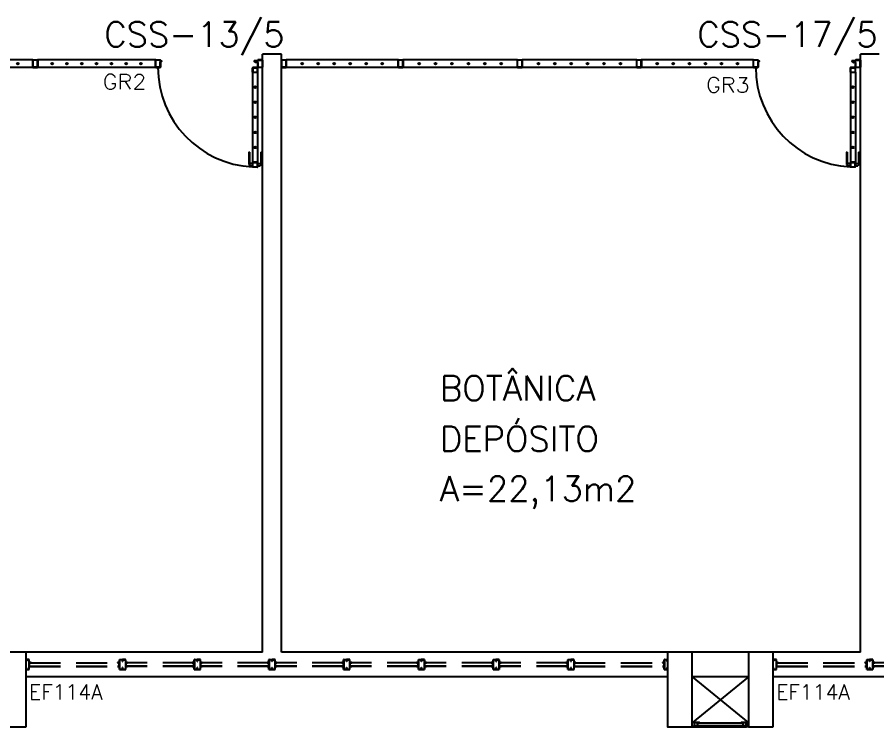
# Model space of a CAD drawing. Header units: millimetres. Extents: x 2046 to 2564, y 885 to 1120.
# Drawn here: x 2241.64 to 2248.54, y 949.25 to 954.95 of the extents above; entities that cross this region are included whole.
import ezdxf

# ---------------------------------------------------------------- set-up
doc = ezdxf.new("R2010")
doc.units = ezdxf.units.MM
doc.header["$LTSCALE"] = 10
doc.linetypes.add('HIDDEN', pattern=[0.375, 0.25, -0.125])
for name, color, linetype in [('AR-ALV', 2, 'Continuous'), ('AR-ESQ', 1, 'Continuous'), ('AR-ESTC', 3, 'Continuous'), ('AR-PORTA', 1, 'Continuous'), ('AR-SHAFT', 1, 'Continuous'), ('DT-ESQ-PERFIL CADEIRA-C', 2, 'Continuous'), ('DT-ESQ-PERFIL CADEIRA-V', 1, 'Continuous'), ('DT-ESQ-VENEZIANA-C', 1, 'Continuous'), ('DT-ESQ-VENEZIANA-V', 1, 'Continuous'), ('DT-ESQ-VIDRO-PROJ', 1, 'HIDDEN'), ('DT-TXTESQ', 2, 'Continuous'), ('DT-TXTMOD', 1, 'Continuous'), ('ENDEREÇO', 2, 'Continuous'), ('esq-c', 1, 'Continuous'), ('maçaneta', 1, 'Continuous'), ('mov', 1, 'Continuous'), ('PM-TXT', 2, 'Continuous'), ('porta-c', 1, 'Continuous'), ('porta-v', 2, 'Continuous'), ('Área', 2, 'Continuous')]:
    doc.layers.add(name, color=color, linetype=linetype)
doc.styles.add('S10', font='simplex.shx', dxfattribs={"height": 0.1})
doc.styles.add('S12', font='simplex.shx', dxfattribs={"width": 1.1, "height": 0.12})
doc.styles.add('UNB-100', font='simplex.shx', dxfattribs={"height": 0.2})
doc.styles.add('UNB1-100', font='simplex.shx', dxfattribs={"height": 0.2})

# ---------------------------------------------------------------- blocks, each defined once
blk = doc.blocks.new('gr2-met-01p')
at = {"layer": 'esq-c'}
for p, q in [((-5.85, 0.0278), (-5.85, -0.0278)), ((-5.8485, -0.0278), (-5.8485, 0.0278)), ((-5.8478, 0.03), (-5.8122, 0.03)), ((-5.8122, 0.0285), (-5.8478, 0.0285)), ((-5.8115, -0.0278), (-5.8115, 0.0278)), ((-5.81, 0.0278), (-5.81, -0.0278)), ((-4.8641, 0.0278), (-4.8641, -0.0278)), ((-4.8626, -0.0278), (-4.8626, 0.0278)), ((-4.8619, 0.03), (-4.8264, 0.03)), ((-4.8264, 0.0285), (-4.8619, 0.0285)), ((-4.8256, -0.0278), (-4.8256, 0.0278)), ((-4.8241, 0.0278), (-4.8241, -0.0278)), ((-3.8583, 0.0278), (-3.8583, -0.0278)), ((-3.8568, -0.0278), (-3.8568, 0.0278)), ((-3.856, 0.03), (-3.8205, 0.03)), ((-3.8205, 0.0285), (-3.856, 0.0285)), ((-3.8198, -0.0278), (-3.8198, 0.0278)), ((-3.8183, 0.0278), (-3.8183, -0.0278)), ((-2.8524, 0.0278), (-2.8524, -0.0278)), ((-2.8509, -0.0278), (-2.8509, 0.0278)), ((-2.8502, 0.03), (-2.8147, 0.03)), ((-2.8147, 0.0285), (-2.8502, 0.0285)), ((-2.8139, -0.0278), (-2.8139, 0.0278)), ((-2.8124, 0.0278), (-2.8124, -0.0278)), ((-1.8466, 0.0278), (-1.8466, -0.0278)), ((-1.8451, -0.0278), (-1.8451, 0.0278)), ((-1.8443, 0.03), (-1.8088, 0.03)), ((-1.8088, 0.0285), (-1.8443, 0.0285)), ((-1.8081, -0.0278), (-1.8081, 0.0278)), ((-1.8066, 0.0278), (-1.8066, -0.0278)), ((-0.8607, 0.0278), (-0.8607, -0.0278)), ((-0.8592, -0.0278), (-0.8592, 0.0278)), ((-0.8585, 0.03), (-0.823, 0.03)), ((-0.823, 0.0285), (-0.8585, 0.0285)), ((-0.8222, 0.0224), (-0.8222, 0.0278)), ((-0.8222, -0.0278), (-0.8222, 0.0179)), ((-0.8208, 0.0278), (-0.8208, 0.0224)), ((-0.8208, 0.0179), (-0.8208, -0.0278)), ((-0.82, 0.0216), (-0.8115, 0.0216)), ((-0.82, 0.0201), (-0.8115, 0.0201)), ((-0.8115, 0.0186), (-0.82, 0.0186)), ((-0.0407, 0.0216), (-0.0685, 0.0216)), ((-0.0407, 0.0201), (-0.0685, 0.0201)), ((-0.0685, 0.0186), (-0.06, 0.0186)), ((-0.0592, 0.0179), (-0.0592, 0.0122)), ((-0.0577, 0.0179), (-0.0577, 0.0122)), ((-0.0407, 0.0115), (-0.057, 0.0115)), ((-0.0407, 0.01), (-0.057, 0.01)), ((-0.04, 0.0278), (-0.04, 0.0224)), ((-0.04, 0.0092), (-0.04, -0.0278)), ((-0.0385, 0.0224), (-0.0385, 0.0278)), ((-0.0385, -0.0278), (-0.0385, 0.0092)), ((-0.0022, 0.03), (-0.0377, 0.03)), ((-0.0377, 0.0285), (-0.0022, 0.0285)), ((-0.0015, -0.0278), (-0.0015, 0.0278)), ((0, 0.0278), (0, -0.0278)), ((-5.8122, -0.0285), (-5.8478, -0.0285)), ((-5.8478, -0.03), (-5.8122, -0.03)), ((-4.8264, -0.0285), (-4.8619, -0.0285)), ((-4.8619, -0.03), (-4.8264, -0.03)), ((-3.8205, -0.0285), (-3.856, -0.0285)), ((-3.856, -0.03), (-3.8205, -0.03)), ((-2.8147, -0.0285), (-2.8502, -0.0285)), ((-2.8502, -0.03), (-2.8147, -0.03)), ((-1.8088, -0.0285), (-1.8443, -0.0285)), ((-1.8443, -0.03), (-1.8088, -0.03)), ((-0.823, -0.0285), (-0.8585, -0.0285)), ((-0.8585, -0.03), (-0.823, -0.03)), ((-0.081, -0.0685), (-0.081, -0.033)), ((-0.0795, -0.033), (-0.0795, -0.0685)), ((-0.0432, -0.0308), (-0.0787, -0.0308)), ((-0.0787, -0.0323), (-0.0432, -0.0323)), ((-0.0425, -0.033), (-0.0425, -0.0685)), ((-0.041, -0.0685), (-0.041, -0.033)), ((-0.0377, -0.0285), (-0.0022, -0.0285)), ((-0.0022, -0.03), (-0.0377, -0.03)), ((-0.0787, -0.0693), (-0.0432, -0.0693)), ((-0.0432, -0.0708), (-0.0787, -0.0708)), ((-0.081, -0.793), (-0.081, -0.8285)), ((-0.0795, -0.8285), (-0.0795, -0.793)), ((-0.0432, -0.7908), (-0.0787, -0.7908)), ((-0.0787, -0.7923), (-0.0432, -0.7923)), ((-0.0425, -0.8285), (-0.0425, -0.793)), ((-0.041, -0.793), (-0.041, -0.8285)), ((-0.0787, -0.8293), (-0.0432, -0.8293)), ((-0.0432, -0.8308), (-0.0787, -0.8308))]:
    blk.add_line(p, q, dxfattribs=at)
for centre, radius, start, end in [((-5.8478, 0.0278), 0.00225, 90, 180), ((-5.8478, 0.0278), 0.00075, 90, 180), ((-5.8122, 0.0278), 0.00225, 360, 90), ((-5.8122, 0.0278), 0.00075, 360, 90), ((-4.8619, 0.0278), 0.00225, 90, 180), ((-4.8619, 0.0278), 0.00075, 90, 180), ((-4.8264, 0.0278), 0.00225, 360, 90), ((-4.8264, 0.0278), 0.00075, 360, 90), ((-3.856, 0.0278), 0.00225, 90, 180), ((-3.856, 0.0278), 0.00075, 90, 180), ((-3.8205, 0.0278), 0.00225, 360, 90), ((-3.8205, 0.0278), 0.00075, 360, 90), ((-2.8502, 0.0278), 0.00225, 90, 180), ((-2.8502, 0.0278), 0.00075, 90, 180), ((-2.8147, 0.0278), 0.00225, 360, 90), ((-2.8147, 0.0278), 0.00075, 360, 90), ((-1.8443, 0.0278), 0.00225, 90, 180), ((-1.8443, 0.0278), 0.00075, 90, 180), ((-1.8088, 0.0278), 0.00225, 360, 90), ((-1.8088, 0.0278), 0.00075, 360, 90), ((-0.8585, 0.0278), 0.00225, 90, 180), ((-0.8585, 0.0278), 0.00075, 90, 180), ((-0.823, 0.0278), 0.00225, 360, 90), ((-0.823, 0.0278), 0.00075, 360, 90), ((-0.82, 0.0224), 0.00225, 180, 270), ((-0.82, 0.0179), 0.00225, 90, 180), ((-0.82, 0.0224), 0.00075, 180, 270), ((-0.82, 0.0179), 0.00075, 90, 180), ((-0.8115, 0.0201), 0.0015, 270, 90), ((-0.0685, 0.0201), 0.0015, 90, 270), ((-0.06, 0.0179), 0.00225, 0, 90), ((-0.06, 0.0179), 0.00075, 0, 90), ((-0.057, 0.0122), 0.00225, 180, 270), ((-0.057, 0.0122), 0.00075, 180, 270), ((-0.0407, 0.0224), 0.00225, 270.00255, 0), ((-0.0407, 0.0224), 0.00075, 270, 0), ((-0.0407, 0.0092), 0.00225, 0, 90), ((-0.0407, 0.0092), 0.00075, 0, 90), ((-0.0377, 0.0278), 0.00225, 90, 180), ((-0.0377, 0.0278), 0.00075, 90, 180), ((-0.0022, 0.0278), 0.00225, 360, 90), ((-0.0022, 0.0278), 0.00075, 360, 90), ((-5.8478, -0.0278), 0.00225, 180, 270), ((-5.8478, -0.0278), 0.00075, 180, 270), ((-5.8122, -0.0278), 0.00225, 270, 0), ((-5.8122, -0.0278), 0.00075, 270, 0), ((-4.8619, -0.0278), 0.00225, 180, 270), ((-4.8619, -0.0278), 0.00075, 180, 270), ((-4.8264, -0.0278), 0.00075, 270, 0), ((-4.8264, -0.0278), 0.00225, 270, 0), ((-3.856, -0.0278), 0.00225, 180, 270), ((-3.856, -0.0278), 0.00075, 180, 270), ((-3.8205, -0.0278), 0.00075, 270, 0), ((-3.8205, -0.0278), 0.00225, 270, 0), ((-2.8502, -0.0278), 0.00225, 180, 270), ((-2.8502, -0.0278), 0.00075, 180, 270), ((-2.8147, -0.0278), 0.00075, 270, 0), ((-2.8147, -0.0278), 0.00225, 270, 0), ((-1.8443, -0.0278), 0.00225, 180, 270), ((-1.8443, -0.0278), 0.00075, 180, 270), ((-1.8088, -0.0278), 0.00075, 270, 0), ((-1.8088, -0.0278), 0.00225, 270, 0), ((-0.8585, -0.0278), 0.00225, 180, 270), ((-0.8585, -0.0278), 0.00075, 180, 270), ((-0.823, -0.0278), 0.00075, 270, 0), ((-0.823, -0.0278), 0.00225, 270, 0), ((-0.0787, -0.033), 0.00225, 90, 180), ((-0.0787, -0.0685), 0.00225, 180, 270), ((-0.0787, -0.033), 0.00075, 90, 180), ((-0.0787, -0.0685), 0.00075, 180, 270), ((-0.0432, -0.033), 0.00225, 360, 90), ((-0.0432, -0.033), 0.00075, 360, 90), ((-0.0432, -0.0685), 0.00075, 270, 0), ((-0.0432, -0.0685), 0.00225, 270, 0), ((-0.0377, -0.0278), 0.00225, 180, 270), ((-0.0377, -0.0278), 0.00075, 180, 270), ((-0.0022, -0.0278), 0.00225, 270, 0), ((-0.0022, -0.0278), 0.00075, 270, 0), ((-0.0787, -0.793), 0.00225, 90, 180), ((-0.0787, -0.793), 0.00075, 90, 180), ((-0.0432, -0.793), 0.00225, 360, 90), ((-0.0432, -0.793), 0.00075, 360, 90), ((-0.0787, -0.8285), 0.00225, 180, 270), ((-0.0787, -0.8285), 0.00075, 180, 270), ((-0.0432, -0.8285), 0.00075, 270, 0), ((-0.0432, -0.8285), 0.00225, 270, 0)]:
    blk.add_arc(centre, radius, start, end, dxfattribs=at)
at = {"layer": 'maçaneta'}
for p, q in [((-0.111, -0.7108), (-0.111, -0.8108)), ((-0.106, -0.7108), (-0.111, -0.7108)), ((-0.106, -0.7108), (-0.106, -0.8108)), ((-0.016, -0.7108), (-0.016, -0.8108)), ((-0.016, -0.7108), (-0.011, -0.7108)), ((-0.011, -0.7108), (-0.011, -0.8108)), ((-0.106, -0.8108), (-0.111, -0.8108)), ((-0.111, -0.8108), (-0.101, -0.8208)), ((-0.081, -0.8008), (-0.106, -0.8008)), ((-0.081, -0.8208), (-0.101, -0.8208)), ((-0.041, -0.8008), (-0.016, -0.8008)), ((-0.041, -0.8208), (-0.021, -0.8208)), ((-0.011, -0.8108), (-0.021, -0.8208)), ((-0.016, -0.8108), (-0.011, -0.8108))]:
    blk.add_line(p, q, dxfattribs=at)
at = {"layer": 'mov'}
blk.add_arc((-0.0393, -0.0293), 0.8014, 180.00626, 267.0203, dxfattribs=at)
at = {"layer": 'porta-c'}
for centre, radius in [((-5.7135, 0), 0.0075), ((-5.7135, 0), 0.005), ((-5.5947, 0), 0.0075), ((-5.5947, 0), 0.005), ((-5.4759, 0), 0.0075), ((-5.4759, 0), 0.005), ((-5.3571, 0), 0.0075), ((-5.3571, 0), 0.005), ((-5.2383, 0), 0.0075), ((-5.2383, 0), 0.005), ((-5.1195, 0), 0.0075), ((-5.1195, 0), 0.005), ((-5.0007, 0), 0.0075), ((-5.0007, 0), 0.005), ((-4.7051, 0), 0.0075), ((-4.7051, 0), 0.005), ((-4.5838, 0), 0.0075), ((-4.5838, 0), 0.005), ((-4.4625, 0), 0.0075), ((-4.4625, 0), 0.005), ((-4.3412, 0), 0.0075), ((-4.3412, 0), 0.005), ((-4.2199, 0), 0.0075), ((-4.2199, 0), 0.005), ((-4.0986, 0), 0.0075), ((-4.0986, 0), 0.005), ((-3.9773, 0), 0.0075), ((-3.9773, 0), 0.005), ((-3.6993, 0), 0.0075), ((-3.6993, 0), 0.005), ((-3.578, 0), 0.0075), ((-3.578, 0), 0.005), ((-3.4567, 0), 0.0075), ((-3.4567, 0), 0.005), ((-3.3354, 0), 0.0075), ((-3.3354, 0), 0.005), ((-3.2141, 0), 0.0075), ((-3.2141, 0), 0.005), ((-3.0928, 0), 0.0075), ((-3.0928, 0), 0.005), ((-2.9715, 0), 0.0075), ((-2.9715, 0), 0.005), ((-2.6934, 0), 0.0075), ((-2.6934, 0), 0.005), ((-2.5721, 0), 0.0075), ((-2.5721, 0), 0.005), ((-2.4508, 0), 0.0075), ((-2.4508, 0), 0.005), ((-2.3295, 0), 0.0075), ((-2.3295, 0), 0.005), ((-2.2082, 0), 0.0075), ((-2.2082, 0), 0.005), ((-2.0869, 0), 0.0075), ((-2.0869, 0), 0.005), ((-1.9656, 0), 0.0075), ((-1.9656, 0), 0.005), ((-1.6901, 0), 0.0075), ((-1.6901, 0), 0.005), ((-1.5713, 0), 0.0075), ((-1.5713, 0), 0.005), ((-1.4525, 0), 0.0075), ((-1.4525, 0), 0.005), ((-1.3337, 0), 0.0075), ((-1.3337, 0), 0.005), ((-1.2149, 0), 0.0075), ((-1.2149, 0), 0.005), ((-1.0961, 0), 0.0075), ((-1.0961, 0), 0.005), ((-0.9773, 0), 0.0075), ((-0.9773, 0), 0.005), ((-0.061, -0.1892), 0.0075), ((-0.061, -0.1892), 0.005), ((-0.061, -0.31), 0.0075), ((-0.061, -0.31), 0.005), ((-0.061, -0.4307), 0.0075), ((-0.061, -0.4307), 0.005), ((-0.061, -0.5515), 0.0075), ((-0.061, -0.5515), 0.005), ((-0.061, -0.6722), 0.0075), ((-0.061, -0.6722), 0.005)]:
    blk.add_circle(centre, radius, dxfattribs=at)
at = {"layer": 'porta-v'}
for p, q in [((-4.8619, 0.03), (-5.8122, 0.03)), ((-3.856, 0.03), (-4.8264, 0.03)), ((-2.8502, 0.03), (-3.8205, 0.03)), ((-1.8443, 0.03), (-2.8147, 0.03)), ((-0.8585, 0.03), (-1.8088, 0.03)), ((-4.8619, -0.03), (-5.8122, -0.03)), ((-3.856, -0.03), (-4.8264, -0.03)), ((-2.8502, -0.03), (-3.8205, -0.03)), ((-1.8443, -0.03), (-2.8147, -0.03)), ((-0.8585, -0.03), (-1.8088, -0.03)), ((-0.081, -0.0685), (-0.081, -0.793)), ((-0.041, -0.0685), (-0.041, -0.793))]:
    blk.add_line(p, q, dxfattribs=at)
at = {"layer": 'PM-TXT', "style": 'S12', "width": 1.1}
blk.add_attdef('GR', (-0.4217, -0.2746), '', height=0.12, dxfattribs=at)
at = {"layer": 'PM-TXT', "style": 'S12', "width": 1.1, "flags": 1}
for tag, p in [('LARGURA', (-0.4217, -0.4746)), ('FERRAGEM', (-0.4217, -0.6787))]:
    blk.add_attdef(tag, p, '', height=0.12, dxfattribs=at)
blk = doc.blocks.new('gr3-met-01p')
at = {"layer": 'esq-c'}
for p, q in [((-4.65, 0.0278), (-4.65, -0.0278)), ((-4.6485, -0.0278), (-4.6485, 0.0278)), ((-4.6478, 0.03), (-4.6122, 0.03)), ((-4.6122, 0.0285), (-4.6478, 0.0285)), ((-4.6115, -0.0278), (-4.6115, 0.0278)), ((-4.61, 0.0278), (-4.61, -0.0278)), ((-3.7127, 0.0278), (-3.7127, -0.0278)), ((-3.7112, -0.0278), (-3.7112, 0.0278)), ((-3.7104, 0.03), (-3.6749, 0.03)), ((-3.6749, 0.0285), (-3.7104, 0.0285)), ((-3.6742, -0.0278), (-3.6742, 0.0278)), ((-3.6727, 0.0278), (-3.6727, -0.0278)), ((-2.7554, 0.0278), (-2.7554, -0.0278)), ((-2.7539, -0.0278), (-2.7539, 0.0278)), ((-2.7531, 0.03), (-2.7176, 0.03)), ((-2.7176, 0.0285), (-2.7531, 0.0285)), ((-2.7169, -0.0278), (-2.7169, 0.0278)), ((-2.7154, 0.0278), (-2.7154, -0.0278)), ((-1.7981, 0.0278), (-1.7981, -0.0278)), ((-1.7966, -0.0278), (-1.7966, 0.0278)), ((-1.7958, 0.03), (-1.7603, 0.03)), ((-1.7603, 0.0285), (-1.7958, 0.0285)), ((-1.7596, -0.0278), (-1.7596, 0.0278)), ((-1.7581, 0.0278), (-1.7581, -0.0278)), ((-0.8607, 0.0278), (-0.8607, -0.0278)), ((-0.8592, -0.0278), (-0.8592, 0.0278)), ((-0.8585, 0.03), (-0.823, 0.03)), ((-0.823, 0.0285), (-0.8585, 0.0285)), ((-0.8222, 0.0224), (-0.8222, 0.0278)), ((-0.8222, -0.0278), (-0.8222, 0.0179)), ((-0.8208, 0.0278), (-0.8208, 0.0224)), ((-0.8208, 0.0179), (-0.8208, -0.0278)), ((-0.82, 0.0216), (-0.8115, 0.0216)), ((-0.82, 0.0201), (-0.8115, 0.0201)), ((-0.8115, 0.0186), (-0.82, 0.0186)), ((-0.0407, 0.0216), (-0.0685, 0.0216)), ((-0.0407, 0.0201), (-0.0685, 0.0201)), ((-0.0685, 0.0186), (-0.06, 0.0186)), ((-0.0592, 0.0179), (-0.0592, 0.0122)), ((-0.0577, 0.0179), (-0.0577, 0.0122)), ((-0.0407, 0.0115), (-0.057, 0.0115)), ((-0.0407, 0.01), (-0.057, 0.01)), ((-0.04, 0.0278), (-0.04, 0.0224)), ((-0.04, 0.0092), (-0.04, -0.0278)), ((-0.0385, 0.0224), (-0.0385, 0.0278)), ((-0.0385, -0.0278), (-0.0385, 0.0092)), ((-0.0022, 0.03), (-0.0377, 0.03)), ((-0.0377, 0.0285), (-0.0022, 0.0285)), ((-0.0015, -0.0278), (-0.0015, 0.0278)), ((0, 0.0278), (0, -0.0278)), ((-4.6122, -0.0285), (-4.6478, -0.0285)), ((-4.6478, -0.03), (-4.6122, -0.03)), ((-3.6749, -0.0285), (-3.7104, -0.0285)), ((-3.7104, -0.03), (-3.6749, -0.03)), ((-2.7176, -0.0285), (-2.7531, -0.0285)), ((-2.7531, -0.03), (-2.7176, -0.03)), ((-1.7603, -0.0285), (-1.7958, -0.0285)), ((-1.7958, -0.03), (-1.7603, -0.03)), ((-0.823, -0.0285), (-0.8585, -0.0285)), ((-0.8585, -0.03), (-0.823, -0.03)), ((-0.081, -0.0685), (-0.081, -0.033)), ((-0.0795, -0.033), (-0.0795, -0.0685)), ((-0.0432, -0.0308), (-0.0787, -0.0308)), ((-0.0787, -0.0323), (-0.0432, -0.0323)), ((-0.0425, -0.033), (-0.0425, -0.0685)), ((-0.041, -0.0685), (-0.041, -0.033)), ((-0.0377, -0.0285), (-0.0022, -0.0285)), ((-0.0022, -0.03), (-0.0377, -0.03)), ((-0.0787, -0.0693), (-0.0432, -0.0693)), ((-0.0432, -0.0708), (-0.0787, -0.0708)), ((-0.081, -0.793), (-0.081, -0.8285)), ((-0.0795, -0.8285), (-0.0795, -0.793)), ((-0.0432, -0.7908), (-0.0787, -0.7908)), ((-0.0787, -0.7923), (-0.0432, -0.7923)), ((-0.0425, -0.8285), (-0.0425, -0.793)), ((-0.041, -0.793), (-0.041, -0.8285)), ((-0.0787, -0.8293), (-0.0432, -0.8293)), ((-0.0432, -0.8308), (-0.0787, -0.8308))]:
    blk.add_line(p, q, dxfattribs=at)
for centre, radius, start, end in [((-4.6478, 0.0278), 0.00225, 90, 180), ((-4.6478, 0.0278), 0.00075, 90, 180), ((-4.6122, 0.0278), 0.00225, 360, 90), ((-4.6122, 0.0278), 0.00075, 360, 90), ((-3.7104, 0.0278), 0.00225, 90, 180), ((-3.7104, 0.0278), 0.00075, 90, 180), ((-3.6749, 0.0278), 0.00225, 360, 90), ((-3.6749, 0.0278), 0.00075, 360, 90), ((-2.7531, 0.0278), 0.00225, 90, 180), ((-2.7531, 0.0278), 0.00075, 90, 180), ((-2.7176, 0.0278), 0.00225, 360, 90), ((-2.7176, 0.0278), 0.00075, 360, 90), ((-1.7958, 0.0278), 0.00225, 90, 180), ((-1.7958, 0.0278), 0.00075, 90, 180), ((-1.7603, 0.0278), 0.00225, 360, 90), ((-1.7603, 0.0278), 0.00075, 360, 90), ((-0.8585, 0.0278), 0.00225, 90, 180), ((-0.8585, 0.0278), 0.00075, 90, 180), ((-0.823, 0.0278), 0.00225, 360, 90), ((-0.823, 0.0278), 0.00075, 360, 90), ((-0.82, 0.0224), 0.00225, 180, 270), ((-0.82, 0.0179), 0.00225, 90, 180), ((-0.82, 0.0224), 0.00075, 180, 270), ((-0.82, 0.0179), 0.00075, 90, 180), ((-0.8115, 0.0201), 0.0015, 270, 90), ((-0.0685, 0.0201), 0.0015, 90, 270), ((-0.06, 0.0179), 0.00225, 0, 90), ((-0.06, 0.0179), 0.00075, 0, 90), ((-0.057, 0.0122), 0.00225, 180, 270), ((-0.057, 0.0122), 0.00075, 180, 270), ((-0.0407, 0.0224), 0.00225, 270.00255, 0), ((-0.0407, 0.0224), 0.00075, 270, 0), ((-0.0407, 0.0092), 0.00225, 0, 90), ((-0.0407, 0.0092), 0.00075, 0, 90), ((-0.0377, 0.0278), 0.00225, 90, 180), ((-0.0377, 0.0278), 0.00075, 90, 180), ((-0.0022, 0.0278), 0.00225, 360, 90), ((-0.0022, 0.0278), 0.00075, 360, 90), ((-4.6478, -0.0278), 0.00225, 180, 270), ((-4.6478, -0.0278), 0.00075, 180, 270), ((-4.6122, -0.0278), 0.00075, 270, 0), ((-4.6122, -0.0278), 0.00225, 270, 0), ((-3.7104, -0.0278), 0.00225, 180, 270), ((-3.7104, -0.0278), 0.00075, 180, 270), ((-3.6749, -0.0278), 0.00075, 270, 0), ((-3.6749, -0.0278), 0.00225, 270, 0), ((-2.7531, -0.0278), 0.00225, 180, 270), ((-2.7531, -0.0278), 0.00075, 180, 270), ((-2.7176, -0.0278), 0.00075, 270, 0), ((-2.7176, -0.0278), 0.00225, 270, 0), ((-1.7958, -0.0278), 0.00225, 180, 270), ((-1.7958, -0.0278), 0.00075, 180, 270), ((-1.7603, -0.0278), 0.00075, 270, 0), ((-1.7603, -0.0278), 0.00225, 270, 0), ((-0.8585, -0.0278), 0.00225, 180, 270), ((-0.8585, -0.0278), 0.00075, 180, 270), ((-0.823, -0.0278), 0.00075, 270, 0), ((-0.823, -0.0278), 0.00225, 270, 0), ((-0.0787, -0.033), 0.00225, 90, 180), ((-0.0787, -0.0685), 0.00225, 180, 270), ((-0.0787, -0.033), 0.00075, 90, 180), ((-0.0787, -0.0685), 0.00075, 180, 270), ((-0.0432, -0.033), 0.00225, 360, 90), ((-0.0432, -0.033), 0.00075, 360, 90), ((-0.0432, -0.0685), 0.00075, 270, 0), ((-0.0432, -0.0685), 0.00225, 270, 0), ((-0.0377, -0.0278), 0.00225, 180, 270), ((-0.0377, -0.0278), 0.00075, 180, 270), ((-0.0022, -0.0278), 0.00225, 270, 0), ((-0.0022, -0.0278), 0.00075, 270, 0), ((-0.0787, -0.793), 0.00225, 90, 180), ((-0.0787, -0.793), 0.00075, 90, 180), ((-0.0432, -0.793), 0.00225, 360, 90), ((-0.0432, -0.793), 0.00075, 360, 90), ((-0.0787, -0.8285), 0.00225, 180, 270), ((-0.0787, -0.8285), 0.00075, 180, 270), ((-0.0432, -0.8285), 0.00075, 270, 0), ((-0.0432, -0.8285), 0.00225, 270, 0)]:
    blk.add_arc(centre, radius, start, end, dxfattribs=at)
at = {"layer": 'maçaneta'}
for p, q in [((-0.111, -0.7108), (-0.111, -0.8108)), ((-0.106, -0.7108), (-0.111, -0.7108)), ((-0.106, -0.7108), (-0.106, -0.8108)), ((-0.016, -0.7108), (-0.016, -0.8108)), ((-0.016, -0.7108), (-0.011, -0.7108)), ((-0.011, -0.7108), (-0.011, -0.8108)), ((-0.106, -0.8108), (-0.111, -0.8108)), ((-0.111, -0.8108), (-0.101, -0.8208)), ((-0.081, -0.8008), (-0.106, -0.8008)), ((-0.081, -0.8208), (-0.101, -0.8208)), ((-0.041, -0.8008), (-0.016, -0.8008)), ((-0.041, -0.8208), (-0.021, -0.8208)), ((-0.011, -0.8108), (-0.021, -0.8208)), ((-0.016, -0.8108), (-0.011, -0.8108))]:
    blk.add_line(p, q, dxfattribs=at)
at = {"layer": 'mov'}
blk.add_arc((-0.0393, -0.0293), 0.8014, 180.00626, 267.0203, dxfattribs=at)
at = {"layer": 'porta-c'}
for centre, radius in [((-4.4834, 0), 0.0075), ((-4.4834, 0), 0.005), ((-4.3546, 0), 0.0075), ((-4.3546, 0), 0.005), ((-4.2258, 0), 0.0075), ((-4.2258, 0), 0.005), ((-4.0969, 0), 0.0075), ((-4.0969, 0), 0.005), ((-3.9681, 0), 0.0075), ((-3.9681, 0), 0.005), ((-3.8393, 0), 0.0075), ((-3.8393, 0), 0.005), ((-3.5432, 0), 0.0075), ((-3.5432, 0), 0.005), ((-3.4116, 0), 0.0075), ((-3.4116, 0), 0.005), ((-3.2799, 0), 0.0075), ((-3.2799, 0), 0.005), ((-3.1482, 0), 0.0075), ((-3.1482, 0), 0.005), ((-3.0165, 0), 0.0075), ((-3.0165, 0), 0.005), ((-2.8848, 0), 0.0075), ((-2.8848, 0), 0.005), ((-2.5859, 0), 0.0075), ((-2.5859, 0), 0.005), ((-2.4542, 0), 0.0075), ((-2.4542, 0), 0.005), ((-2.3226, 0), 0.0075), ((-2.3226, 0), 0.005), ((-2.1909, 0), 0.0075), ((-2.1909, 0), 0.005), ((-2.0592, 0), 0.0075), ((-2.0592, 0), 0.005), ((-1.9275, 0), 0.0075), ((-1.9275, 0), 0.005), ((-1.6315, 0), 0.0075), ((-1.6315, 0), 0.005), ((-1.5027, 0), 0.0075), ((-1.5027, 0), 0.005), ((-1.3738, 0), 0.0075), ((-1.3738, 0), 0.005), ((-1.245, 0), 0.0075), ((-1.245, 0), 0.005), ((-1.1162, 0), 0.0075), ((-1.1162, 0), 0.005), ((-0.9873, 0), 0.0075), ((-0.9873, 0), 0.005), ((-0.061, -0.1892), 0.0075), ((-0.061, -0.1892), 0.005), ((-0.061, -0.31), 0.0075), ((-0.061, -0.31), 0.005), ((-0.061, -0.4307), 0.0075), ((-0.061, -0.4307), 0.005), ((-0.061, -0.5515), 0.0075), ((-0.061, -0.5515), 0.005), ((-0.061, -0.6722), 0.0075), ((-0.061, -0.6722), 0.005)]:
    blk.add_circle(centre, radius, dxfattribs=at)
at = {"layer": 'porta-v'}
for p, q in [((-3.7104, 0.03), (-4.6122, 0.03)), ((-2.7531, 0.03), (-3.6749, 0.03)), ((-1.7958, 0.03), (-2.7176, 0.03)), ((-0.8585, 0.03), (-1.7603, 0.03)), ((-3.7104, -0.03), (-4.6122, -0.03)), ((-2.7531, -0.03), (-3.6749, -0.03)), ((-1.7958, -0.03), (-2.7176, -0.03)), ((-0.8585, -0.03), (-1.7603, -0.03)), ((-0.081, -0.0685), (-0.081, -0.793)), ((-0.041, -0.0685), (-0.041, -0.793))]:
    blk.add_line(p, q, dxfattribs=at)
at = {"layer": 'PM-TXT', "style": 'S12', "width": 1.1}
blk.add_attdef('GR', (-0.4217, -0.2826), '', height=0.12, dxfattribs=at)
at = {"layer": 'PM-TXT', "style": 'S12', "width": 1.1, "flags": 1}
for tag, p in [('LARGURA', (-0.4217, -0.4826)), ('FERRAGEM', (-0.4217, -0.6867))]:
    blk.add_attdef(tag, p, '', height=0.12, dxfattribs=at)
blk = doc.blocks.new('EF114A-P')
at = {"layer": 'DT-ESQ-VIDRO-PROJ', "ltscale": 0.1}
for p, q in [((0.0265, -0.0875), (0.7485, -0.0875)), ((0.0265, -0.113), (0.7485, -0.113)), ((0.0265, -0.1145), (0.7485, -0.1145)), ((1.3485, -0.0875), (0.8015, -0.0875)), ((1.3485, -0.113), (0.8015, -0.113)), ((1.3485, -0.1145), (0.8015, -0.1145)), ((1.9485, -0.0875), (1.4015, -0.0875)), ((1.9485, -0.113), (1.4015, -0.113)), ((1.9485, -0.1145), (1.4015, -0.1145)), ((2.5485, -0.0875), (2.0015, -0.0875)), ((2.5485, -0.113), (2.0015, -0.113)), ((2.5485, -0.1145), (2.0015, -0.1145)), ((3.1485, -0.0875), (2.6015, -0.0875)), ((3.1485, -0.113), (2.6015, -0.113)), ((3.1485, -0.1145), (2.6015, -0.1145)), ((3.7485, -0.0875), (3.2015, -0.0875)), ((3.7485, -0.113), (3.2015, -0.113)), ((3.7485, -0.1145), (3.2015, -0.1145)), ((4.3485, -0.0875), (3.8015, -0.0875)), ((4.3485, -0.113), (3.8015, -0.113)), ((4.3485, -0.1145), (3.8015, -0.1145)), ((4.4015, -0.0875), (5.1235, -0.0875)), ((4.4015, -0.113), (5.1235, -0.113)), ((4.4015, -0.1145), (5.1235, -0.1145))]:
    blk.add_line(p, q, dxfattribs=at)
for points in [[(0.025, -0.1234), (0.025, -0.086), (0.0385, -0.086, 1), (0.0385, -0.083), (0.025, -0.083), (0.025, -0.0615, 0.414214), (0.0235, -0.06), (0.0015, -0.06, 0.414214), (0, -0.0615), (0, -0.075), (0.0015, -0.075), (0.0015, -0.0615), (0.0235, -0.0615), (0.0235, -0.083, 0.414214), (0.025, -0.0845, 0.414214), (0.0235, -0.086), (0.0235, -0.1234), (0.0235, -0.1385), (0.0015, -0.1385), (0.0015, -0.125), (0, -0.125), (0, -0.1385, 0.414214), (0.0015, -0.14), (0.0235, -0.14, 0.414214), (0.025, -0.1385)], [(0.75, -0.1234), (0.75, -0.086), (0.7365, -0.086, -1), (0.7365, -0.083), (0.75, -0.083), (0.75, -0.0615, -0.414214), (0.7515, -0.06), (0.7735, -0.06, -0.414214), (0.775, -0.0615), (0.775, -0.075), (0.7735, -0.075), (0.7735, -0.0615), (0.7515, -0.0615), (0.7515, -0.083, -0.414214), (0.75, -0.0845, -0.414214), (0.7515, -0.086), (0.7515, -0.1234), (0.7515, -0.1385), (0.7735, -0.1385), (0.7735, -0.125), (0.775, -0.125), (0.775, -0.1385, -0.414214), (0.7735, -0.14), (0.7515, -0.14, -0.414214), (0.75, -0.1385)], [(0.8, -0.1234), (0.8, -0.086), (0.8135, -0.086, 1), (0.8135, -0.083), (0.8, -0.083), (0.8, -0.0615, 0.414214), (0.7985, -0.06), (0.7765, -0.06, 0.414214), (0.775, -0.0615), (0.775, -0.075), (0.7765, -0.075), (0.7765, -0.0615), (0.7985, -0.0615), (0.7985, -0.083, 0.414214), (0.8, -0.0845, 0.414214), (0.7985, -0.086), (0.7985, -0.1234), (0.7985, -0.1385), (0.7765, -0.1385), (0.7765, -0.125), (0.775, -0.125), (0.775, -0.1385, 0.414214), (0.7765, -0.14), (0.7985, -0.14, 0.414214), (0.8, -0.1385)], [(1.35, -0.1234), (1.35, -0.086), (1.3365, -0.086, -1), (1.3365, -0.083), (1.35, -0.083), (1.35, -0.0615, -0.414214), (1.3515, -0.06), (1.3735, -0.06, -0.414214), (1.375, -0.0615), (1.375, -0.075), (1.3735, -0.075), (1.3735, -0.0615), (1.3515, -0.0615), (1.3515, -0.083, -0.414214), (1.35, -0.0845, -0.414214), (1.3515, -0.086), (1.3515, -0.1234), (1.3515, -0.1385), (1.3735, -0.1385), (1.3735, -0.125), (1.375, -0.125), (1.375, -0.1385, -0.414214), (1.3735, -0.14), (1.3515, -0.14, -0.414214), (1.35, -0.1385)], [(1.4, -0.1234), (1.4, -0.086), (1.4135, -0.086, 1), (1.4135, -0.083), (1.4, -0.083), (1.4, -0.0615, 0.414214), (1.3985, -0.06), (1.3765, -0.06, 0.414214), (1.375, -0.0615), (1.375, -0.075), (1.3765, -0.075), (1.3765, -0.0615), (1.3985, -0.0615), (1.3985, -0.083, 0.414214), (1.4, -0.0845, 0.414214), (1.3985, -0.086), (1.3985, -0.1234), (1.3985, -0.1385), (1.3765, -0.1385), (1.3765, -0.125), (1.375, -0.125), (1.375, -0.1385, 0.414214), (1.3765, -0.14), (1.3985, -0.14, 0.414214), (1.4, -0.1385)], [(1.95, -0.1234), (1.95, -0.086), (1.9365, -0.086, -1), (1.9365, -0.083), (1.95, -0.083), (1.95, -0.0615, -0.414214), (1.9515, -0.06), (1.9735, -0.06, -0.414214), (1.975, -0.0615), (1.975, -0.075), (1.9735, -0.075), (1.9735, -0.0615), (1.9515, -0.0615), (1.9515, -0.083, -0.414214), (1.95, -0.0845, -0.414214), (1.9515, -0.086), (1.9515, -0.1234), (1.9515, -0.1385), (1.9735, -0.1385), (1.9735, -0.125), (1.975, -0.125), (1.975, -0.1385, -0.414214), (1.9735, -0.14), (1.9515, -0.14, -0.414214), (1.95, -0.1385)], [(2, -0.1234), (2, -0.086), (2.0135, -0.086, 1), (2.0135, -0.083), (2, -0.083), (2, -0.0615, 0.414214), (1.9985, -0.06), (1.9765, -0.06, 0.414214), (1.975, -0.0615), (1.975, -0.075), (1.9765, -0.075), (1.9765, -0.0615), (1.9985, -0.0615), (1.9985, -0.083, 0.414214), (2, -0.0845, 0.414214), (1.9985, -0.086), (1.9985, -0.1234), (1.9985, -0.1385), (1.9765, -0.1385), (1.9765, -0.125), (1.975, -0.125), (1.975, -0.1385, 0.414214), (1.9765, -0.14), (1.9985, -0.14, 0.414214), (2, -0.1385)], [(2.55, -0.1234), (2.55, -0.086), (2.5365, -0.086, -1), (2.5365, -0.083), (2.55, -0.083), (2.55, -0.0615, -0.414214), (2.5515, -0.06), (2.5735, -0.06, -0.414214), (2.575, -0.0615), (2.575, -0.075), (2.5735, -0.075), (2.5735, -0.0615), (2.5515, -0.0615), (2.5515, -0.083, -0.414214), (2.55, -0.0845, -0.414214), (2.5515, -0.086), (2.5515, -0.1234), (2.5515, -0.1385), (2.5735, -0.1385), (2.5735, -0.125), (2.575, -0.125), (2.575, -0.1385, -0.414214), (2.5735, -0.14), (2.5515, -0.14, -0.414214), (2.55, -0.1385)], [(2.6, -0.1234), (2.6, -0.086), (2.6135, -0.086, 1), (2.6135, -0.083), (2.6, -0.083), (2.6, -0.0615, 0.414214), (2.5985, -0.06), (2.5765, -0.06, 0.414214), (2.575, -0.0615), (2.575, -0.075), (2.5765, -0.075), (2.5765, -0.0615), (2.5985, -0.0615), (2.5985, -0.083, 0.414214), (2.6, -0.0845, 0.414214), (2.5985, -0.086), (2.5985, -0.1234), (2.5985, -0.1385), (2.5765, -0.1385), (2.5765, -0.125), (2.575, -0.125), (2.575, -0.1385, 0.414214), (2.5765, -0.14), (2.5985, -0.14, 0.414214), (2.6, -0.1385)], [(3.15, -0.1234), (3.15, -0.086), (3.1365, -0.086, -1), (3.1365, -0.083), (3.15, -0.083), (3.15, -0.0615, -0.414214), (3.1515, -0.06), (3.1735, -0.06, -0.414214), (3.175, -0.0615), (3.175, -0.075), (3.1735, -0.075), (3.1735, -0.0615), (3.1515, -0.0615), (3.1515, -0.083, -0.414214), (3.15, -0.0845, -0.414214), (3.1515, -0.086), (3.1515, -0.1234), (3.1515, -0.1385), (3.1735, -0.1385), (3.1735, -0.125), (3.175, -0.125), (3.175, -0.1385, -0.414214), (3.1735, -0.14), (3.1515, -0.14, -0.414214), (3.15, -0.1385)], [(3.2, -0.1234), (3.2, -0.086), (3.2135, -0.086, 1), (3.2135, -0.083), (3.2, -0.083), (3.2, -0.0615, 0.414214), (3.1985, -0.06), (3.1765, -0.06, 0.414214), (3.175, -0.0615), (3.175, -0.075), (3.1765, -0.075), (3.1765, -0.0615), (3.1985, -0.0615), (3.1985, -0.083, 0.414214), (3.2, -0.0845, 0.414214), (3.1985, -0.086), (3.1985, -0.1234), (3.1985, -0.1385), (3.1765, -0.1385), (3.1765, -0.125), (3.175, -0.125), (3.175, -0.1385, 0.414214), (3.1765, -0.14), (3.1985, -0.14, 0.414214), (3.2, -0.1385)], [(3.75, -0.1234), (3.75, -0.086), (3.7365, -0.086, -1), (3.7365, -0.083), (3.75, -0.083), (3.75, -0.0615, -0.414214), (3.7515, -0.06), (3.7735, -0.06, -0.414214), (3.775, -0.0615), (3.775, -0.075), (3.7735, -0.075), (3.7735, -0.0615), (3.7515, -0.0615), (3.7515, -0.083, -0.414214), (3.75, -0.0845, -0.414214), (3.7515, -0.086), (3.7515, -0.1234), (3.7515, -0.1385), (3.7735, -0.1385), (3.7735, -0.125), (3.775, -0.125), (3.775, -0.1385, -0.414214), (3.7735, -0.14), (3.7515, -0.14, -0.414214), (3.75, -0.1385)], [(3.8, -0.1234), (3.8, -0.086), (3.8135, -0.086, 1), (3.8135, -0.083), (3.8, -0.083), (3.8, -0.0615, 0.414214), (3.7985, -0.06), (3.7765, -0.06, 0.414214), (3.775, -0.0615), (3.775, -0.075), (3.7765, -0.075), (3.7765, -0.0615), (3.7985, -0.0615), (3.7985, -0.083, 0.414214), (3.8, -0.0845, 0.414214), (3.7985, -0.086), (3.7985, -0.1234), (3.7985, -0.1385), (3.7765, -0.1385), (3.7765, -0.125), (3.775, -0.125), (3.775, -0.1385, 0.414214), (3.7765, -0.14), (3.7985, -0.14, 0.414214), (3.8, -0.1385)], [(4.35, -0.1234), (4.35, -0.086), (4.3365, -0.086, -1), (4.3365, -0.083), (4.35, -0.083), (4.35, -0.0615, -0.414214), (4.3515, -0.06), (4.3735, -0.06, -0.414214), (4.375, -0.0615), (4.375, -0.075), (4.3735, -0.075), (4.3735, -0.0615), (4.3515, -0.0615), (4.3515, -0.083, -0.414214), (4.35, -0.0845, -0.414214), (4.3515, -0.086), (4.3515, -0.1234), (4.3515, -0.1385), (4.3735, -0.1385), (4.3735, -0.125), (4.375, -0.125), (4.375, -0.1385, -0.414214), (4.3735, -0.14), (4.3515, -0.14, -0.414214), (4.35, -0.1385)], [(4.4, -0.1234), (4.4, -0.086), (4.4135, -0.086, 1), (4.4135, -0.083), (4.4, -0.083), (4.4, -0.0615, 0.414214), (4.3985, -0.06), (4.3765, -0.06, 0.414214), (4.375, -0.0615), (4.375, -0.075), (4.3765, -0.075), (4.3765, -0.0615), (4.3985, -0.0615), (4.3985, -0.083, 0.414214), (4.4, -0.0845, 0.414214), (4.3985, -0.086), (4.3985, -0.1234), (4.3985, -0.1385), (4.3765, -0.1385), (4.3765, -0.125), (4.375, -0.125), (4.375, -0.1385, 0.414214), (4.3765, -0.14), (4.3985, -0.14, 0.414214), (4.4, -0.1385)], [(5.125, -0.1234), (5.125, -0.086), (5.1115, -0.086, -1), (5.1115, -0.083), (5.125, -0.083), (5.125, -0.0615, -0.414214), (5.1265, -0.06), (5.1485, -0.06, -0.414214), (5.15, -0.0615), (5.15, -0.075), (5.1485, -0.075), (5.1485, -0.0615), (5.1265, -0.0615), (5.1265, -0.083, -0.414214), (5.125, -0.0845, -0.414214), (5.1265, -0.086), (5.1265, -0.1234), (5.1265, -0.1385), (5.1485, -0.1385), (5.1485, -0.125), (5.15, -0.125), (5.15, -0.1385, -0.414214), (5.1485, -0.14), (5.1265, -0.14, -0.414214), (5.125, -0.1385)], [(0.04, -0.086), (0.0265, -0.086, 0.414214), (0.025, -0.0875), (0.025, -0.1145, 0.414214), (0.0265, -0.116), (0.04, -0.116), (0.04, -0.1145), (0.0265, -0.1145), (0.0265, -0.0875), (0.04, -0.0875)], [(0.735, -0.086), (0.7485, -0.086, -0.414214), (0.75, -0.0875), (0.75, -0.1145, -0.414214), (0.7485, -0.116), (0.735, -0.116), (0.735, -0.1145), (0.7485, -0.1145), (0.7485, -0.0875), (0.735, -0.0875)], [(0.815, -0.086), (0.8015, -0.086, 0.414214), (0.8, -0.0875), (0.8, -0.1145, 0.414214), (0.8015, -0.116), (0.815, -0.116), (0.815, -0.1145), (0.8015, -0.1145), (0.8015, -0.0875), (0.815, -0.0875)], [(1.335, -0.086), (1.3485, -0.086, -0.414214), (1.35, -0.0875), (1.35, -0.1145, -0.414214), (1.3485, -0.116), (1.335, -0.116), (1.335, -0.1145), (1.3485, -0.1145), (1.3485, -0.0875), (1.335, -0.0875)], [(1.415, -0.086), (1.4015, -0.086, 0.414214), (1.4, -0.0875), (1.4, -0.1145, 0.414214), (1.4015, -0.116), (1.415, -0.116), (1.415, -0.1145), (1.4015, -0.1145), (1.4015, -0.0875), (1.415, -0.0875)], [(1.935, -0.086), (1.9485, -0.086, -0.414214), (1.95, -0.0875), (1.95, -0.1145, -0.414214), (1.9485, -0.116), (1.935, -0.116), (1.935, -0.1145), (1.9485, -0.1145), (1.9485, -0.0875), (1.935, -0.0875)], [(2.015, -0.086), (2.0015, -0.086, 0.414214), (2, -0.0875), (2, -0.1145, 0.414214), (2.0015, -0.116), (2.015, -0.116), (2.015, -0.1145), (2.0015, -0.1145), (2.0015, -0.0875), (2.015, -0.0875)], [(2.535, -0.086), (2.5485, -0.086, -0.414214), (2.55, -0.0875), (2.55, -0.1145, -0.414214), (2.5485, -0.116), (2.535, -0.116), (2.535, -0.1145), (2.5485, -0.1145), (2.5485, -0.0875), (2.535, -0.0875)], [(2.615, -0.086), (2.6015, -0.086, 0.414214), (2.6, -0.0875), (2.6, -0.1145, 0.414214), (2.6015, -0.116), (2.615, -0.116), (2.615, -0.1145), (2.6015, -0.1145), (2.6015, -0.0875), (2.615, -0.0875)], [(3.135, -0.086), (3.1485, -0.086, -0.414214), (3.15, -0.0875), (3.15, -0.1145, -0.414214), (3.1485, -0.116), (3.135, -0.116), (3.135, -0.1145), (3.1485, -0.1145), (3.1485, -0.0875), (3.135, -0.0875)], [(3.215, -0.086), (3.2015, -0.086, 0.414214), (3.2, -0.0875), (3.2, -0.1145, 0.414214), (3.2015, -0.116), (3.215, -0.116), (3.215, -0.1145), (3.2015, -0.1145), (3.2015, -0.0875), (3.215, -0.0875)], [(3.735, -0.086), (3.7485, -0.086, -0.414214), (3.75, -0.0875), (3.75, -0.1145, -0.414214), (3.7485, -0.116), (3.735, -0.116), (3.735, -0.1145), (3.7485, -0.1145), (3.7485, -0.0875), (3.735, -0.0875)], [(3.815, -0.086), (3.8015, -0.086, 0.414214), (3.8, -0.0875), (3.8, -0.1145, 0.414214), (3.8015, -0.116), (3.815, -0.116), (3.815, -0.1145), (3.8015, -0.1145), (3.8015, -0.0875), (3.815, -0.0875)], [(4.335, -0.086), (4.3485, -0.086, -0.414214), (4.35, -0.0875), (4.35, -0.1145, -0.414214), (4.3485, -0.116), (4.335, -0.116), (4.335, -0.1145), (4.3485, -0.1145), (4.3485, -0.0875), (4.335, -0.0875)], [(4.415, -0.086), (4.4015, -0.086, 0.414214), (4.4, -0.0875), (4.4, -0.1145, 0.414214), (4.4015, -0.116), (4.415, -0.116), (4.415, -0.1145), (4.4015, -0.1145), (4.4015, -0.0875), (4.415, -0.0875)], [(5.11, -0.086), (5.1235, -0.086, -0.414214), (5.125, -0.0875), (5.125, -0.1145, -0.414214), (5.1235, -0.116), (5.11, -0.116), (5.11, -0.1145), (5.1235, -0.1145), (5.1235, -0.0875), (5.11, -0.0875)]]:
    blk.add_lwpolyline(points, format="xyb", close=True, dxfattribs=at)
for points in [[(0.025, -0.0845), (0.0385, -0.0845)], [(0.75, -0.0845), (0.7365, -0.0845)], [(0.8, -0.0845), (0.8135, -0.0845)], [(1.35, -0.0845), (1.3365, -0.0845)], [(1.4, -0.0845), (1.4135, -0.0845)], [(1.95, -0.0845), (1.9365, -0.0845)], [(2, -0.0845), (2.0135, -0.0845)], [(2.55, -0.0845), (2.5365, -0.0845)], [(2.6, -0.0845), (2.6135, -0.0845)], [(3.15, -0.0845), (3.1365, -0.0845)], [(3.2, -0.0845), (3.2135, -0.0845)], [(3.75, -0.0845), (3.7365, -0.0845)], [(3.8, -0.0845), (3.8135, -0.0845)], [(4.35, -0.0845), (4.3365, -0.0845)], [(4.4, -0.0845), (4.4135, -0.0845)], [(5.125, -0.0845), (5.1115, -0.0845)]]:
    blk.add_lwpolyline(points, dxfattribs=at)
at = {"layer": 'DT-TXTESQ', "ltscale": 0.1, "style": 'S12'}
blk.add_text('EF114A', height=0.12, dxfattribs=at).set_placement((0.0235, -0.38))
at = {"layer": 'DT-TXTMOD', "ltscale": 0.1, "style": 'S10', "flags": 3}
for tag, p in [('M18', (0.025, -0.28)), ('M19', (0.4253, -0.28)), ('M20', (0.827, -0.28)), ('M21', (1.2288, -0.28)), ('M22', (1.6306, -0.28)), ('M23', (2.0323, -0.28)), ('M24', (2.4341, -0.28)), ('M25', (2.8359, -0.28)), ('M26', (3.2376, -0.28))]:
    blk.add_attdef(tag, p, '', height=0.1, dxfattribs=at)
blk = doc.blocks.new('EF01C-P')
at = {"layer": 'DT-ESQ-PERFIL CADEIRA-C', "ltscale": 0.1}
for points in [[(0.01, 0.0015), (0.01, 0.003), (0.0015, 0.003, 1), (0.0015, 0), (0.015, 0, 0.414214), (0.0165, 0.0015), (0.0165, 0.0335), (0.043, 0.0335)], [(0.043, 0.0065), (0.018, 0.0065), (0.018, 0.0165), (0.0165, 0.0165), (0.0165, 0.0065, 0.414214), (0.018, 0.005), (0.043, 0.005), (0.0565, 0.005, 1), (0.0565, 0.008), (0.043, 0.008), (0.043, 0.02), (0.043, 0.032), (0.0565, 0.032, 1), (0.0565, 0.035), (0.043, 0.035), (0.0165, 0.035, 0.414214), (0.015, 0.0335), (0.015, 0.0015), (0.0015, 0.0015)], [(0.0415, 0.02), (0.0415, 0.032, -0.414214), (0.043, 0.0335), (0.0565, 0.0335)], [(0.0415, 0.02), (0.0415, 0.008, 0.414214), (0.043, 0.0065), (0.0565, 0.0065)], [(0.407, 0.0065), (0.432, 0.0065), (0.432, 0.0165), (0.4335, 0.0165), (0.4335, 0.0065, -0.414214), (0.432, 0.005), (0.407, 0.005), (0.3935, 0.005, -1), (0.3935, 0.008), (0.407, 0.008), (0.407, 0.02), (0.407, 0.032), (0.3935, 0.032, -1), (0.3935, 0.035), (0.407, 0.035), (0.4335, 0.035, -0.414214), (0.435, 0.0335), (0.435, 0.0015), (0.4485, 0.0015)], [(0.4085, 0.02), (0.4085, 0.032, 0.414214), (0.407, 0.0335), (0.3935, 0.0335)], [(0.4085, 0.02), (0.4085, 0.008, -0.414214), (0.407, 0.0065), (0.3935, 0.0065)], [(0.44, 0.0015), (0.44, 0.003), (0.4485, 0.003, -1), (0.4485, 0), (0.435, 0, -0.414214), (0.4335, 0.0015), (0.4335, 0.0335), (0.407, 0.0335)]]:
    blk.add_lwpolyline(points, format="xyb", dxfattribs=at)
at = {"layer": 'DT-ESQ-PERFIL CADEIRA-V', "ltscale": 0.1}
blk.add_line((0.015, 0), (0.435, 0), dxfattribs=at)
at = {"layer": 'DT-ESQ-VENEZIANA-C', "ltscale": 0.1}
for p, q in [((0.043, 0.0105), (0.407, 0.0105)), ((0.043, 0.009), (0.407, 0.009))]:
    blk.add_line(p, q, dxfattribs=at)
at = {"layer": 'DT-ESQ-VENEZIANA-V', "ltscale": 0.1}
blk.add_line((0.043, 0.031), (0.407, 0.031), dxfattribs=at)
at = {"layer": 'DT-TXTESQ', "ltscale": 0.1, "style": 'S12'}
blk.add_text('EF01C', height=0.12, dxfattribs=at).set_placement((0.0192, -0.205))
at = {"layer": 'DT-TXTMOD', "ltscale": 0.1, "style": 'S10', "flags": 3}
blk.add_attdef('EF01C', (0.0208, -0.14), '', height=0.1, dxfattribs=at)

msp = doc.modelspace()

# ---------------------------------------------------------------- linework, layer by layer
at = {"layer": 'AR-ALV'}
for p, q in [((2243.6109, 949.8524), (2243.6109, 954.6524)), ((2243.7609, 954.6524), (2243.6109, 954.6524)), ((2243.7609, 949.8524), (2243.7609, 954.6524)), ((2248.4109, 949.8524), (2248.4109, 954.6524)), ((2248.5609, 954.6524), (2248.4109, 954.6524)), ((2243.6109, 949.8524), (2237.7609, 949.8524)), ((2248.4109, 949.8524), (2243.7609, 949.8524)), ((2246.8609, 949.6524), (2241.7109, 949.6524)), ((2247.5109, 949.6524), (2247.0609, 949.6524)), ((2252.8609, 949.6524), (2247.7109, 949.6524))]:
    msp.add_line(p, q, dxfattribs=at)
at = {"layer": 'AR-ESTC'}
for points in [[(2241.7109, 949.2524), (2241.7109, 949.8524), (2241.5109, 949.8524), (2241.5109, 949.2524)], [(2247.0609, 949.2524), (2247.0609, 949.8524), (2246.8609, 949.8524), (2246.8609, 949.2524)], [(2247.7109, 949.2524), (2247.7109, 949.8524), (2247.5109, 949.8524), (2247.5109, 949.2524)]]:
    msp.add_lwpolyline(points, close=True, dxfattribs=at)
at = {"layer": 'AR-SHAFT'}
for p, q in [((2247.0609, 949.6524), (2247.5094, 949.2874)), ((2247.5109, 949.6524), (2247.0624, 949.2874))]:
    msp.add_line(p, q, dxfattribs=at)

# ---------------------------------------------------------------- block references
at = {"layer": 'AR-ESQ'}
for name, p in [('EF114A-P', (2241.7109, 949.8524)), ('EF114A-P', (2247.7109, 949.8524)), ('EF01C-P', (2247.0609, 949.2524))]:
    msp.add_blockref(name, p, dxfattribs=at)
at = {"layer": 'AR-PORTA'}
ref = msp.add_blockref('gr2-met-01p', (2243.6109, 954.5774), dxfattribs=at)
ref.add_attrib('GR', 'GR2', (2242.3265, 954.3721), dxfattribs={"layer": 'PM-TXT', "height": 0.12, "style": 'S12', "width": 1.1})
ref = msp.add_blockref('gr3-met-01p', (2248.4109, 954.5774), dxfattribs=at)
ref.add_attrib('GR', 'GR3', (2247.1711, 954.3464), dxfattribs={"layer": 'PM-TXT', "height": 0.12, "style": 'S12', "width": 1.1})

# ---------------------------------------------------------------- texts
at = {"layer": 'ENDEREÇO', "style": 'UNB1-100'}
for s, p in [('CSS-13/5', (2242.3384, 954.7125)), ('CSS-17/5', (2247.1008, 954.7125))]:
    msp.add_text(s, height=0.2, dxfattribs=at).set_placement(p)
at = {"layer": 'Área', "style": 'UNB-100'}
for s, p in [('BOTÂNICA', (2245.0339, 951.8714)), ('DEPÓSITO', (2245.0339, 951.4646)), ('A=22,13m2', (2245.0339, 951.0646))]:
    msp.add_text(s, height=0.2, dxfattribs=at).set_placement(p)

doc.saveas('drawing.dxf')
